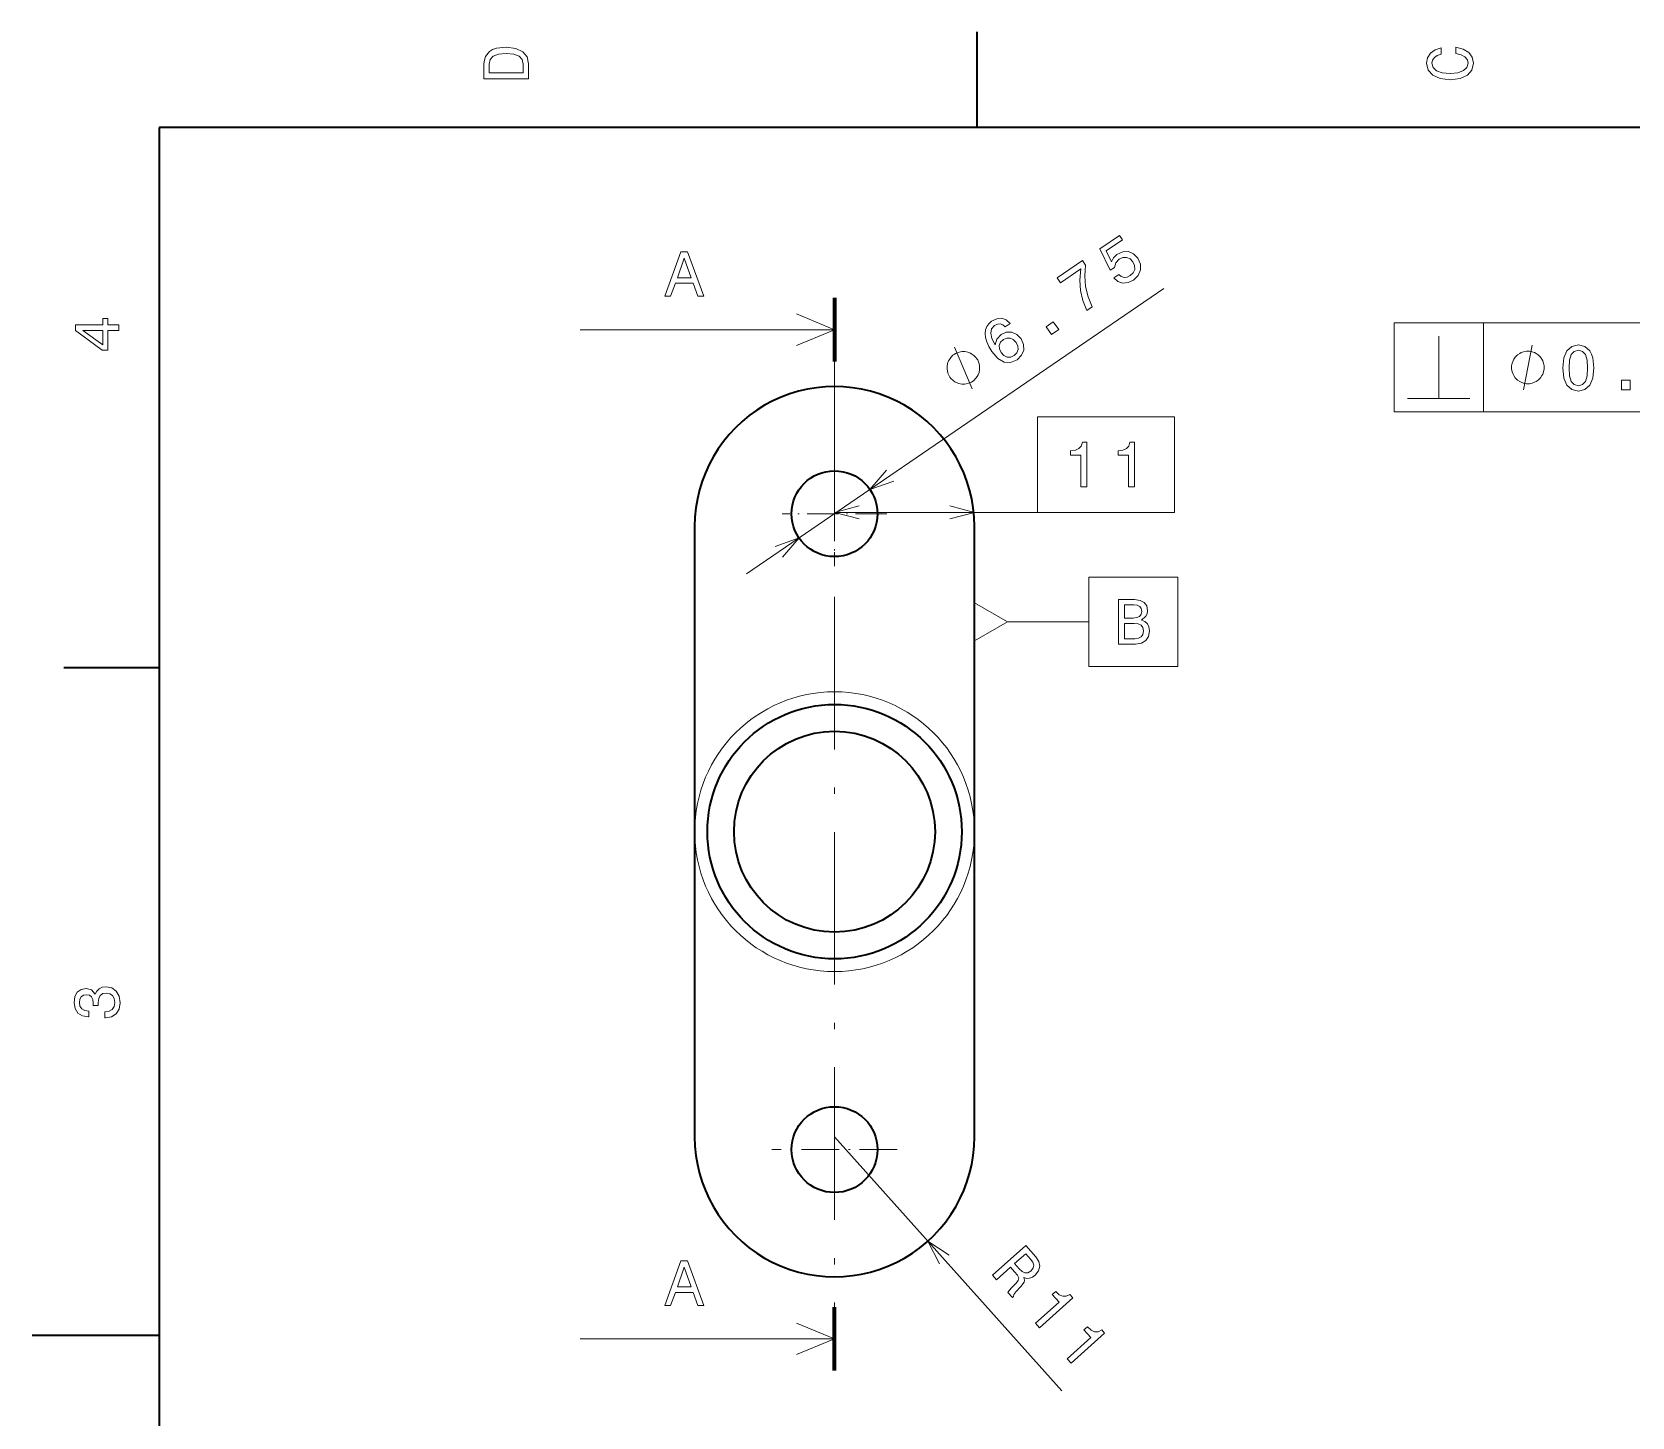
# Model space of a CAD drawing. Extents: x 0 to 297, y 0 to 210.
# Drawn here: x 0 to 125.8, y 98.6 to 207.5 of the extents above; entities that cross this region are included whole.
import ezdxf

# ---------------------------------------------------------------- set-up
doc = ezdxf.new("R2010")
doc.units = 0
doc.linetypes.add('DASHDOT', pattern=[18.5, 12, -3, 0.5, -3])

msp = doc.modelspace()

# ---------------------------------------------------------------- linework, layer by layer
at = {"color": 7, "lineweight": 35, "ltscale": 0.1875}
for p, q in [((74.300003, 200), (74.300003, 207.5)), ((10, 157.5), (2.5, 157.5))]:
    msp.add_line(p, q, dxfattribs=at)
at = {"color": 7, "lineweight": 35}
for p, q in [((287, 200), (10, 200)), ((10, 200), (10, 10)), ((52.094452, 168.621262), (52.094452, 144.621262)), ((74.094452, 144.621262), (74.094452, 168.621262)), ((52.094452, 144.621262), (52.094452, 120.621262)), ((74.094452, 120.621262), (74.094452, 144.621262))]:
    msp.add_line(p, q, dxfattribs=at)
at = {"color": 7, "lineweight": 13}
for p, q in [((56.181087, 164.894104), (88.980202, 187.321198)), ((63.094452, 184.094131), (43.094452, 184.094131)), ((107.100739, 184.621262), (138.844833, 184.621262)), ((107.100739, 177.621262), (138.844833, 177.621262)), ((63.094452, 120.621262), (80.975014, 100.647324)), ((63.094452, 104.744751), (43.094452, 104.744751))]:
    msp.add_line(p, q, dxfattribs=at)
at = {"color": 7, "lineweight": 100, "ltscale": 0.125}
for p, q in [((63.094452, 186.594131), (63.094452, 181.594131)), ((63.094452, 102.244751), (63.094452, 107.244751))]:
    msp.add_line(p, q, dxfattribs=at)
at = {"color": 7, "lineweight": 13, "ltscale": 0.175}
for p, q in [((107.100739, 184.621262), (107.100739, 177.621262)), ((114.100739, 184.621262), (114.100739, 177.621262))]:
    msp.add_line(p, q, dxfattribs=at)
at = {"color": 7, "linetype": 'DASHDOT', "lineweight": 13}
msp.add_line((63.094452, 181.594131), (63.094452, 107.244751), dxfattribs=at)
at = {"color": 7, "linetype": 'DASHDOT', "lineweight": 13, "ltscale": 0.206068}
for p, q in [((63.094452, 173.74263), (63.094452, 165.499893)), ((67.215813, 169.621262), (58.973087, 169.621262))]:
    msp.add_line(p, q, dxfattribs=at)
at = {"color": 7, "lineweight": 13, "ltscale": 0.398654}
msp.add_line((63.094452, 169.728592), (79.040604, 169.728592), dxfattribs=at)
at = {"color": 7, "lineweight": 13, "ltscale": 0.160048}
msp.add_line((76.692528, 161.121262), (83.094452, 161.121262), dxfattribs=at)
at = {"color": 7, "linetype": 'DASHDOT', "lineweight": 13, "ltscale": 0.246375}
msp.add_line((63.094452, 124.548752), (63.094452, 114.693771), dxfattribs=at)
at = {"color": 7, "linetype": 'DASHDOT', "lineweight": 13, "ltscale": 0.246374}
msp.add_line((68.021935, 119.621262), (58.166965, 119.621262), dxfattribs=at)
at = {"color": 7, "lineweight": 35, "ltscale": 0.25}
msp.add_line((10, 105), (0, 105), dxfattribs=at)
at = {"color": 7, "lineweight": 13}
for points in [[(35.533215, 204.994965), (35.533215, 203.829971), (39.033215, 203.829971), (39.033215, 204.994965), (38.922264, 205.544678), (38.584366, 205.953171), (38.034657, 206.205338), (37.283215, 206.296112), (36.516644, 206.215424), (36.21405, 206.114563), (35.971977, 205.973343), (35.644165, 205.56485), (35.563473, 205.297562)], [(111.93206, 205.817017), (112.35569, 205.716141), (112.658287, 205.549713), (112.844887, 205.317734), (112.905403, 205.045395), (112.814629, 204.71759), (112.54229, 204.460388), (112.098488, 204.28891), (111.483215, 204.233429), (110.872986, 204.28891), (110.424141, 204.455338), (110.151802, 204.71254), (110.055984, 205.045395), (110.106415, 205.287476), (110.247627, 205.494247), (110.474571, 205.655624), (110.787247, 205.766571), (110.787247, 206.245682), (110.308144, 206.094391), (109.94503, 205.832138), (109.718086, 205.474075), (109.637398, 205.045395), (109.763474, 204.510818), (110.116501, 204.10231), (110.696472, 203.840057), (111.483215, 203.749283), (112.269958, 203.840057), (112.84993, 204.10231), (113.208, 204.510818), (113.329041, 205.045395), (113.233215, 205.51442), (112.965927, 205.892654), (112.527161, 206.159943), (111.93206, 206.301163)], [(35.951801, 204.959656), (36.027451, 205.342941), (36.259438, 205.605194), (36.672985, 205.761536), (37.283215, 205.811966), (37.873272, 205.756485), (38.286816, 205.600143), (38.533936, 205.332855), (38.614628, 204.959656), (38.614628, 204.298996), (35.951801, 204.298996)], [(85.050568, 188.162888), (85.37558, 187.88414), (85.761749, 187.757187), (86.175354, 187.795609), (86.601051, 187.995056), (86.970284, 188.357498), (87.159683, 188.786362), (87.145805, 189.253418), (86.940247, 189.723801), (86.604736, 190.062576), (86.197113, 190.229843), (85.751091, 190.212006), (85.298882, 190.006668), (85.020813, 189.743225), (84.873291, 189.440735), (84.45755, 190.298935), (85.723114, 191.164291), (85.4897, 191.505661), (83.945206, 190.449585), (84.763779, 188.761017), (85.096817, 188.988739), (85.204491, 189.349503), (85.464165, 189.63092), (85.761917, 189.767303), (86.056992, 189.773575), (86.325531, 189.657837), (86.550659, 189.426865), (86.684204, 189.133286), (86.690468, 188.838196), (86.574722, 188.569672), (86.343758, 188.344543), (86.103188, 188.222809), (85.867035, 188.201843), (85.639664, 188.266327), (85.437737, 188.427612)], [(49.746124, 186.719131), (50.210102, 186.719131), (50.578255, 187.747955), (51.975231, 187.747955), (52.343388, 186.719131), (52.817448, 186.719131), (51.536469, 190.224182), (51.02206, 190.224182)], [(50.739639, 188.17662), (51.279266, 189.719849), (51.81889, 188.17662)], [(82.935577, 185.610901), (83.356049, 185.898407), (83.023743, 186.679245), (82.826828, 187.485458), (82.761139, 188.314194), (82.825142, 189.176636), (82.588875, 189.522171), (80.607254, 188.167191), (80.866295, 187.788361), (82.448257, 188.870056), (82.374611, 187.994919), (82.43045, 187.171661), (82.615974, 186.382095)], [(6.833213, 184.02739), (6.833213, 184.481277), (5.965778, 184.481277), (5.965778, 184.98056), (5.56232, 184.98056), (5.56232, 184.481277), (3.408862, 184.481277), (3.408862, 184.022339), (5.521974, 182.489197), (5.965778, 182.489197), (5.965778, 184.02739)], [(76.902168, 184.582932), (76.592499, 184.866058), (76.238525, 184.990585), (75.847267, 184.955215), (75.443909, 184.758835), (75.218216, 184.561737), (75.059982, 184.337463), (74.960892, 184.080322), (74.927948, 183.788971), (74.959618, 183.474609), (75.058746, 183.133057), (75.225342, 182.764328), (75.462036, 182.382416), (75.932861, 181.836823), (76.430054, 181.547501), (76.935425, 181.514267), (77.444809, 181.734283), (77.797394, 182.085327), (77.971664, 182.491638), (77.960846, 182.93634), (77.764038, 183.376068), (77.422844, 183.72316), (77.023544, 183.896118), (76.597023, 183.885513), (76.185127, 183.70163), (75.846565, 183.347946), (75.713242, 182.908539), (75.462563, 183.40918), (75.370903, 183.829147), (75.441101, 184.164291), (75.67865, 184.424469), (75.909576, 184.533493), (76.127548, 184.554245), (76.331253, 184.479706), (76.519165, 184.321045)], [(5.56232, 182.912827), (3.993876, 184.02739), (5.56232, 184.02739)], [(80.142998, 183.701416), (80.717499, 184.094238), (80.293358, 184.714539), (79.718857, 184.321701)], [(77.363068, 183.095779), (77.496613, 182.8022), (77.516678, 182.522675), (77.420433, 182.261353), (77.215767, 182.060318), (76.941681, 181.93399), (76.6661, 181.934952), (76.408737, 182.052231), (76.191933, 182.288879), (76.057076, 182.575455), (76.039848, 182.85083), (76.14595, 183.106659), (76.372749, 183.328949), (76.628868, 183.436859), (76.890434, 183.438538), (77.140785, 183.322586)], [(118.884071, 181.121262), (118.884071, 181.23793), (118.825737, 181.471268), (118.767403, 181.646255), (118.709068, 181.762924), (118.592407, 181.937927), (118.417404, 182.11293), (118.242409, 182.229599), (118.12574, 182.287933), (117.950737, 182.346268), (117.717407, 182.404602), (117.600739, 182.404602), (117.48407, 182.404602), (117.25074, 182.346268), (117.075737, 182.287933), (116.959068, 182.229599), (116.784073, 182.11293), (116.60907, 181.937927), (116.492409, 181.762924), (116.434074, 181.646255), (116.37574, 181.471268), (116.317406, 181.23793), (116.317406, 181.121262), (116.317406, 181.004593), (116.37574, 180.771255), (116.434074, 180.596268), (116.492409, 180.479599), (116.60907, 180.304596), (116.784073, 180.129593), (116.959068, 180.012924), (117.075737, 179.95459), (117.25074, 179.896255), (117.48407, 179.837921), (117.600739, 179.837921), (117.717407, 179.837921), (117.950737, 179.896255), (118.12574, 179.95459), (118.242409, 180.012924), (118.417404, 180.129593), (118.592407, 180.304596), (118.709068, 180.479599), (118.767403, 180.596268), (118.825737, 180.771255), (118.884071, 181.004593)], [(120.353333, 181.080917), (120.428978, 180.289124), (120.666016, 179.724289), (121.04425, 179.381348), (121.568748, 179.270401), (122.088203, 179.381348), (122.466446, 179.724289), (122.698433, 180.289124), (122.779121, 181.080917), (122.698433, 181.867661), (122.602615, 182.180344), (122.466446, 182.437546), (122.088203, 182.780487), (121.568748, 182.896484), (121.04425, 182.780487), (120.666016, 182.432495), (120.428978, 181.867661)], [(120.837479, 181.080917), (120.877831, 181.691147), (121.003906, 182.129913), (121.23085, 182.387115), (121.568748, 182.47789), (121.901604, 182.387115), (122.128548, 182.129913), (122.254631, 181.691147), (122.294975, 181.080917), (122.254631, 180.465637), (122.128548, 180.026886), (121.901604, 179.769684), (121.568748, 179.683945), (121.23085, 179.769684), (121.003906, 180.026886), (120.877831, 180.465637)], [(74.279922, 181.812408), (74.214073, 181.908707), (74.034218, 182.06839), (73.887291, 182.179932), (73.773285, 182.243301), (73.578201, 182.321915), (73.334969, 182.367584), (73.124664, 182.365128), (72.99543, 182.347427), (72.818047, 182.296799), (72.592506, 182.213257), (72.496201, 182.1474), (72.399895, 182.081543), (72.240211, 181.901703), (72.128677, 181.754761), (72.0653, 181.640762), (71.986694, 181.445679), (71.94101, 181.202454), (71.943481, 180.992126), (71.961182, 180.8629), (72.011803, 180.685516), (72.095352, 180.459991), (72.161201, 180.363678), (72.227051, 180.267365), (72.406906, 180.107697), (72.553841, 179.996155), (72.667839, 179.93277), (72.862923, 179.854172), (73.106155, 179.808487), (73.316467, 179.810959), (73.445702, 179.828659), (73.623085, 179.879272), (73.848618, 179.96283), (73.944923, 180.028687), (74.041229, 180.094528), (74.200912, 180.274384), (74.312447, 180.42131), (74.375832, 180.535309), (74.454437, 180.730408), (74.500114, 180.973633), (74.49765, 181.183945), (74.47995, 181.313171), (74.429321, 181.490555), (74.345779, 181.716095)], [(124.956787, 179.371262), (125.652756, 179.371262), (125.652756, 180.122696), (124.956787, 180.122696)], [(79.040604, 177.228592), (79.040604, 169.728592), (89.812645, 169.728592), (89.812645, 177.228592)], [(82.467834, 171.728592), (82.926773, 171.728592), (82.926773, 175.253815), (82.583832, 175.253815), (82.49305, 174.946167), (82.311493, 174.73941), (82.034119, 174.618362), (81.650833, 174.578018), (81.650833, 174.219955), (82.467834, 174.219955)], [(86.203857, 171.728592), (86.662796, 171.728592), (86.662796, 175.253815), (86.319855, 175.253815), (86.229073, 174.946167), (86.047516, 174.73941), (85.770142, 174.618362), (85.386856, 174.578018), (85.386856, 174.219955), (86.203857, 174.219955)], [(83.094452, 164.621262), (83.094452, 157.621262), (90.094452, 157.621262), (90.094452, 164.621262)], [(74.094452, 159.621262), (76.692528, 161.121262), (74.094452, 162.621262)], [(87.224854, 161.262466), (87.577881, 161.554977), (87.668655, 161.751663), (87.698921, 161.993744), (87.633362, 162.371979), (87.436676, 162.644318), (87.11895, 162.810745), (86.67514, 162.871262), (85.429466, 162.871262), (85.429466, 159.371262), (86.74575, 159.371262), (87.214767, 159.441864), (87.562752, 159.648636), (87.77961, 159.976456), (87.855255, 160.420258), (87.809868, 160.717804), (87.688835, 160.96492), (87.492149, 161.146484)], [(86.579323, 161.418808), (85.893448, 161.418808), (85.893448, 162.452667), (86.619667, 162.452667), (86.891998, 162.422409), (87.083649, 162.331635), (87.199638, 162.175293), (87.23999, 161.943314), (87.194595, 161.711319), (87.073563, 161.549942), (86.866791, 161.449066)], [(86.690277, 159.789856), (85.893448, 159.789856), (85.893448, 160.995178), (86.644882, 160.995178), (86.962608, 160.959885), (87.189552, 160.853973), (87.325722, 160.672409), (87.371109, 160.410172), (87.325722, 160.132782), (87.199638, 159.941147), (86.987823, 159.82515)], [(5.73379, 129.979111), (5.769093, 129.979111), (6.253242, 130.059799), (6.616354, 130.296829), (6.848343, 130.670029), (6.934078, 131.164276), (6.848343, 131.688766), (6.626441, 132.082138), (6.273415, 132.334305), (5.819525, 132.425079), (5.521974, 132.384735), (5.279899, 132.273788), (5.0933, 132.092224), (4.957133, 131.850143), (4.684798, 132.177963), (4.251081, 132.293961), (3.857709, 132.218307), (3.560158, 132.00145), (3.373559, 131.648422), (3.307997, 131.164276), (3.388689, 130.710388), (3.610591, 130.362396), (3.963617, 130.135452), (4.432637, 130.059799), (4.46794, 130.059799), (4.46794, 130.508652), (4.145173, 130.548996), (3.913184, 130.680115), (3.771974, 130.891937), (3.721542, 131.189484), (3.761888, 131.451736), (3.867795, 131.643372), (4.039265, 131.759369), (4.271254, 131.804764), (4.518372, 131.759369), (4.684798, 131.638336), (4.785663, 131.426514), (4.815922, 131.139053), (4.810879, 130.942368), (5.209294, 130.942368), (5.199208, 131.189484), (5.244596, 131.507217), (5.365634, 131.744247), (5.56232, 131.885452), (5.819525, 131.935883), (6.112032, 131.880417), (6.328891, 131.734161), (6.465058, 131.502167), (6.510447, 131.194534), (6.460014, 130.876801), (6.308718, 130.644821), (6.066643, 130.498566), (5.73379, 130.443085)], [(75.518715, 109.74099), (75.831543, 109.391541), (76.93251, 110.377121), (77.252068, 110.020142), (77.476257, 109.747025), (77.571655, 109.534599), (77.528389, 109.33342), (77.340332, 109.097382), (77.018967, 108.775848), (76.817451, 108.55484), (76.726303, 108.392029), (77.079498, 107.997482), (77.150894, 108.061386), (77.178734, 108.242004), (77.347221, 108.446976), (77.744522, 108.850021), (77.999214, 109.193085), (78.019547, 109.366974), (77.969849, 109.566154), (78.198334, 109.499947), (78.424034, 109.512466), (78.649918, 109.592834), (78.869247, 109.748566), (79.137794, 110.083725), (79.239967, 110.445946), (79.160751, 110.82177), (78.90686, 111.203674), (78.126465, 112.075439)], [(49.746124, 107.369751), (50.210102, 107.369751), (50.578255, 108.398567), (51.975231, 108.398567), (52.343388, 107.369751), (52.817448, 107.369751), (51.536469, 110.874794), (51.02206, 110.874794)], [(78.500008, 111.015457), (78.682648, 110.766068), (78.755898, 110.540573), (78.71521, 110.321388), (78.538811, 110.10257), (78.287239, 109.945045), (78.064903, 109.928772), (77.842529, 110.041069), (77.611832, 110.260971), (77.251907, 110.66304), (78.119904, 111.440063)], [(50.739639, 108.82724), (51.279266, 110.370468), (51.81889, 108.82724)], [(78.900246, 105.963562), (79.206352, 105.621628), (81.832886, 107.972885), (81.604156, 108.228401), (81.314392, 108.090851), (81.039238, 108.088211), (80.764053, 108.214142), (80.478348, 108.472809), (80.211563, 108.233978), (80.756485, 107.625259)], [(81.39212, 103.179955), (81.698219, 102.838013), (84.324753, 105.189285), (84.096024, 105.444794), (83.806259, 105.307243), (83.531105, 105.304596), (83.25592, 105.430542), (82.970215, 105.689201), (82.70343, 105.450378), (83.248352, 104.841644)]]:
    msp.add_lwpolyline(points, close=True, dxfattribs=at)
for points in [[(60.094452, 182.851501), (63.094452, 184.094131), (60.094452, 185.336777)], [(73.919411, 179.445908), (72.521713, 182.730179)], [(110.600739, 178.671265), (110.600739, 181.121262), (110.600739, 183.571259)], [(117.25074, 179.371262), (117.950737, 182.871262)], [(108.150742, 178.671265), (110.600739, 178.671265), (113.050735, 178.671265)], [(67.182961, 173.043945), (65.880432, 171.52623), (67.767303, 172.189346)], [(65.026306, 170.246231), (63.094452, 169.728592), (65.026306, 169.210953)], [(72.162598, 169.210953), (74.094452, 169.728592), (72.162598, 170.246231)], [(59.005947, 166.198578), (60.308468, 167.716293), (58.421597, 167.053177)], [(72.105469, 111.33136), (70.431274, 112.425476), (71.334114, 110.640846)], [(60.094452, 103.502106), (63.094452, 104.744751), (60.094452, 105.987389)]]:
    msp.add_lwpolyline(points, dxfattribs=at)
at = {"color": 7, "lineweight": 35}
for centre, radius in [((63.094452, 169.621262), 3.375), ((63.094452, 144.621262), 10), ((63.094452, 144.621262), 7.9), ((63.094452, 119.621262), 3.375)]:
    msp.add_circle(centre, radius, dxfattribs=at)
at = {"color": 7, "lineweight": 13}
msp.add_circle((63.094452, 144.621262), 11, dxfattribs=at)
at = {"color": 7, "lineweight": 35}
for centre, start, end in [((63.094452, 168.621262), 0, 180.000005), ((63.094452, 120.621262), 179.999995, 360)]:
    msp.add_arc(centre, 11, start, end, dxfattribs=at)

doc.saveas('drawing.dxf')
